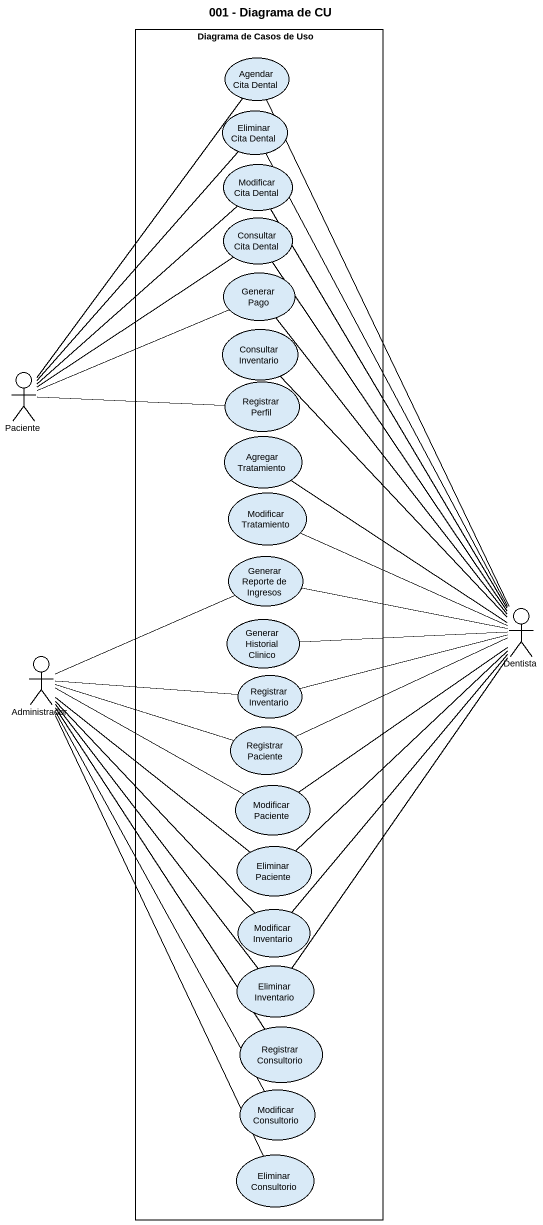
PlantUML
@startuml
title 001 - Diagrama de CU
rectangle "Diagrama de Casos de Uso" as Diagrama_de_Casos_de_Uso {
  usecase "Agendar Cita Dental" as Agendar_Cita_Dental
  usecase "Eliminar Cita Dental" as Eliminar_Cita_Dental
  usecase "Modificar Cita Dental" as Modificar_Cita_Dental
  usecase "Consultar Cita Dental" as Consultar_Cita_Dental
  usecase "Generar Pago" as Generar_Pago
  usecase "Consultar Inventario" as Consultar_Inventario
  usecase "Registrar Perfil" as Registrar_Perfil
  usecase "Agregar Tratamiento" as Agregar_Tratamiento
  usecase "Modificar Tratamiento" as Modificar_Tratamiento
  usecase "Generar Reporte de Ingresos" as Generar_Reporte_de_Ingresos
  usecase "Generar Historial Clinico" as Generar_Historial_Clinico
  usecase "Registrar Inventario" as Registrar_Inventario
  usecase "Registrar Paciente" as Registrar_Paciente
  usecase "Modificar Paciente" as Modificar_Paciente
  usecase "Eliminar Paciente" as Eliminar_Paciente
  usecase "Modificar Inventario" as Modificar_Inventario
  usecase "Eliminar Inventario" as Eliminar_Inventario
  usecase "Registrar Consultorio" as Registrar_Consultorio
  usecase "Modificar Consultorio" as Modificar_Consultorio
  usecase "Eliminar Consultorio" as Eliminar_Consultorio
}
actor Paciente
actor Dentista
actor Administrador
Paciente -up- Agendar_Cita_Dental
Paciente -up- Eliminar_Cita_Dental
Paciente -up- Modificar_Cita_Dental
Paciente -up- Consultar_Cita_Dental
Paciente -right- Generar_Pago
Paciente -right- Registrar_Perfil
Dentista -up- Agendar_Cita_Dental
Dentista -up- Eliminar_Cita_Dental
Dentista -up- Modificar_Cita_Dental
Dentista -up- Consultar_Cita_Dental
Dentista -up- Generar_Pago
Dentista -up- Consultar_Inventario
Dentista -up- Agregar_Tratamiento
Dentista -left- Modificar_Tratamiento
Dentista -left- Generar_Reporte_de_Ingresos
Dentista -left- Generar_Historial_Clinico
Dentista -left- Registrar_Inventario
Dentista -left- Registrar_Paciente
Dentista -- Modificar_Paciente
Dentista -- Eliminar_Paciente
Dentista -- Modificar_Inventario
Dentista -- Eliminar_Inventario
Administrador -right- Generar_Reporte_de_Ingresos
Administrador -right- Registrar_Inventario
Administrador -right- Registrar_Paciente
Administrador -right- Modificar_Paciente
Administrador -- Eliminar_Paciente
Administrador -- Modificar_Inventario
Administrador -- Eliminar_Inventario
Administrador -- Registrar_Consultorio
Administrador -- Modificar_Consultorio
Administrador -- Eliminar_Consultorio
@enduml
